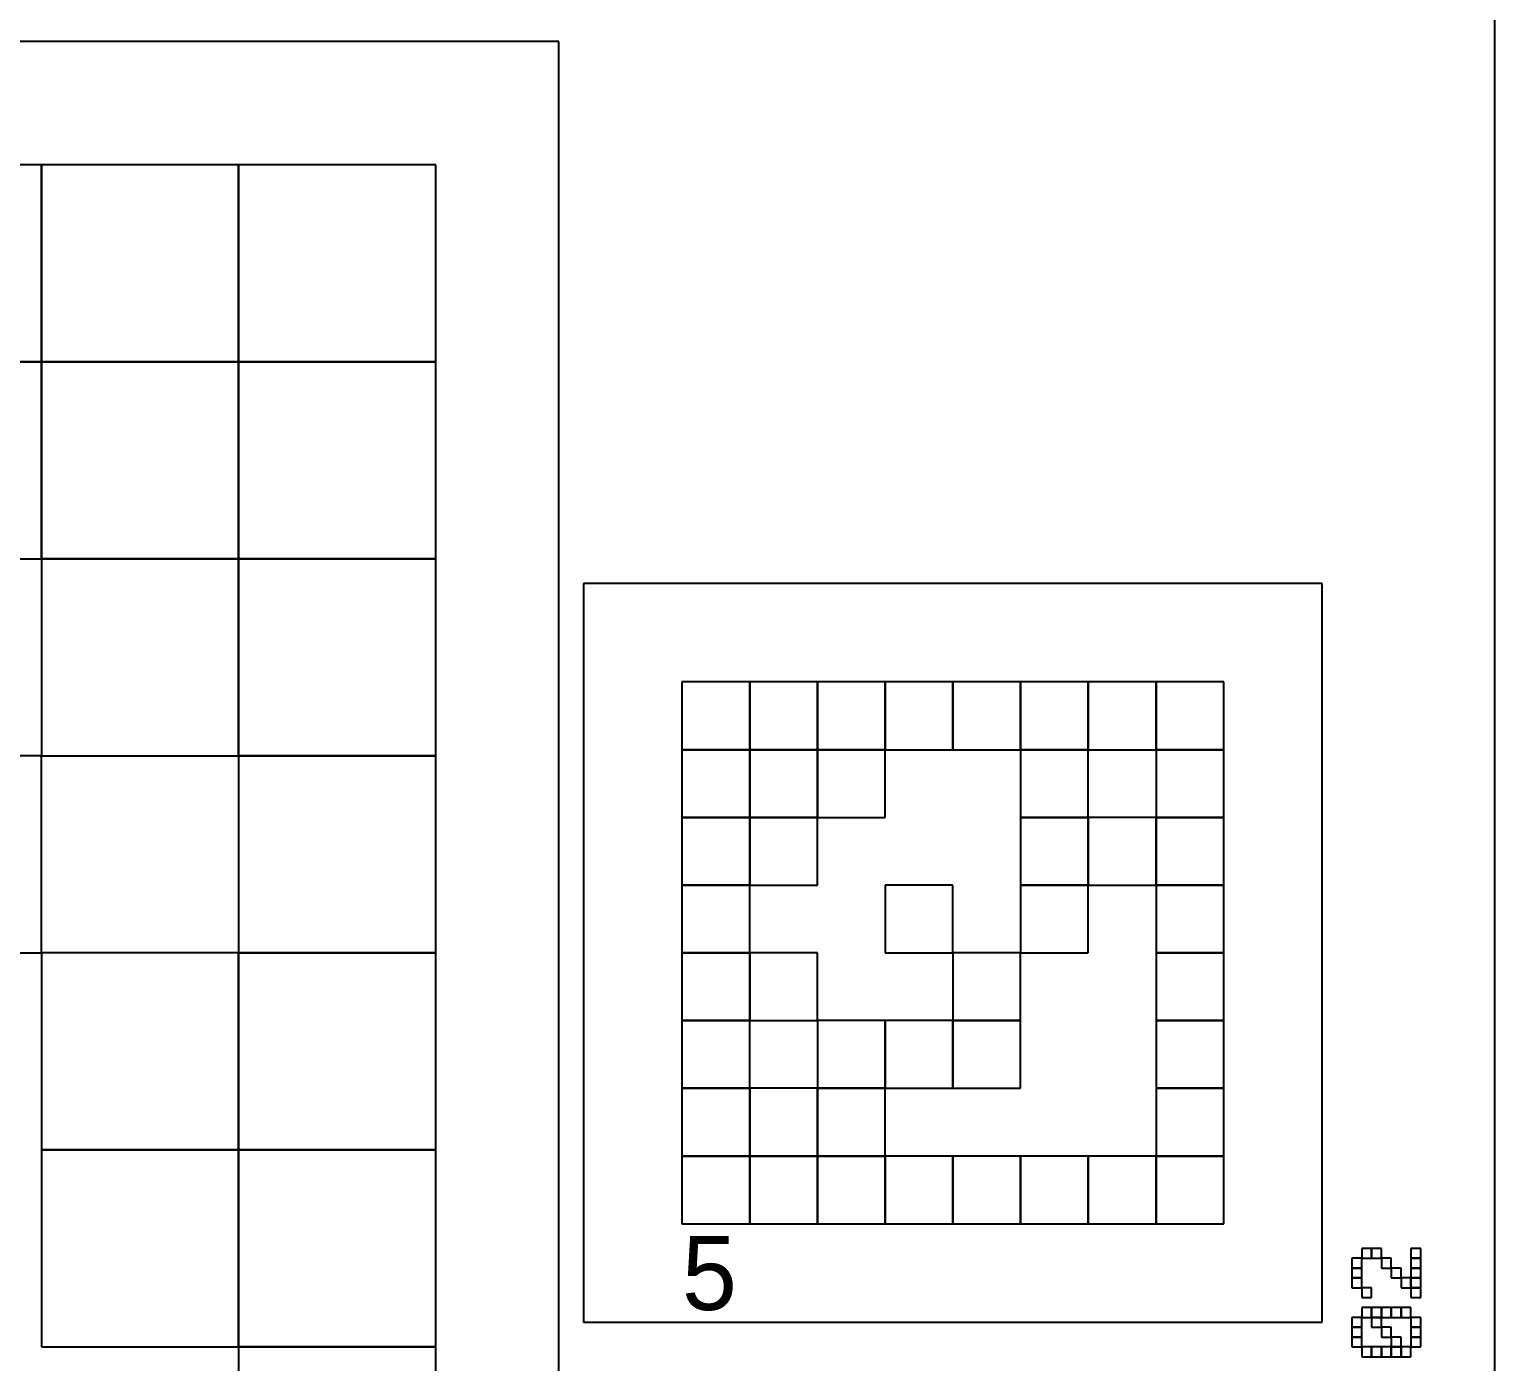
# Model space of a CAD drawing. Extents: x 0 to 490, y -8 to 329.
# Drawn here: x 90.5 to 150, y 228.4 to 282.5 of the extents above; entities that cross this region are included whole.
import ezdxf

# ---------------------------------------------------------------- set-up
doc = ezdxf.new("R2010")
doc.units = 0
for name, color, linetype in [('BLACK_POCKET', 7, 'CONTINUOUS'), ('BOARD_TEXT', 2, 'CONTINUOUS'), ('CUT', 1, 'CONTINUOUS'), ('LABEL', 3, 'CONTINUOUS'), ('QUIET_ZONE', 4, 'CONTINUOUS'), ('TAG_BOUNDARY', 8, 'CONTINUOUS')]:
    doc.layers.add(name, color=color, linetype=linetype)

msp = doc.modelspace()

# ---------------------------------------------------------------- linework, layer by layer
at = {"layer": 'BLACK_POCKET'}
for p, q in [((91, 277), (83, 277)), ((91, 269), (91, 277)), ((99, 277), (91, 277)), ((91, 277), (91, 269)), ((99, 269), (99, 277)), ((107, 277), (99, 277)), ((99, 277), (99, 269)), ((107, 269), (107, 277)), ((83, 269), (91, 269)), ((91, 269), (83, 269)), ((91, 269), (99, 269)), ((91, 261), (91, 269)), ((99, 269), (91, 269)), ((91, 269), (91, 261)), ((99, 269), (107, 269)), ((99, 261), (99, 269)), ((107, 269), (99, 269)), ((99, 269), (99, 261)), ((107, 261), (107, 269)), ((83, 261), (91, 261)), ((91, 261), (99, 261)), ((99, 261), (91, 261)), ((91, 261), (91, 253)), ((99, 261), (107, 261)), ((99, 253), (99, 261)), ((107, 261), (99, 261)), ((99, 261), (99, 253)), ((107, 253), (107, 261)), ((119.75, 256), (117, 256)), ((117, 256), (117, 253.25)), ((119.75, 253.25), (119.75, 256)), ((122.5, 256), (119.75, 256)), ((119.75, 256), (119.75, 253.25)), ((122.5, 253.25), (122.5, 256)), ((125.25, 256), (122.5, 256)), ((122.5, 256), (122.5, 253.25)), ((125.25, 253.25), (125.25, 256)), ((128, 256), (125.25, 256)), ((125.25, 256), (125.25, 253.25)), ((128, 253.25), (128, 256)), ((130.75, 256), (128, 256)), ((128, 256), (128, 253.25)), ((130.75, 253.25), (130.75, 256)), ((133.5, 256), (130.75, 256)), ((130.75, 256), (130.75, 253.25)), ((133.5, 253.25), (133.5, 256)), ((136.25, 256), (133.5, 256)), ((133.5, 256), (133.5, 253.25)), ((136.25, 253.25), (136.25, 256)), ((139, 256), (136.25, 256)), ((136.25, 256), (136.25, 253.25)), ((139, 253.25), (139, 256)), ((91, 253), (83, 253)), ((91, 253), (99, 253)), ((91, 245), (91, 253)), ((99, 253), (107, 253)), ((107, 253), (99, 253)), ((99, 253), (99, 245)), ((107, 245), (107, 253)), ((117, 253.25), (119.75, 253.25)), ((119.75, 253.25), (117, 253.25)), ((117, 253.25), (117, 250.5)), ((119.75, 253.25), (122.5, 253.25)), ((119.75, 250.5), (119.75, 253.25)), ((122.5, 253.25), (119.75, 253.25)), ((119.75, 253.25), (119.75, 250.5)), ((122.5, 253.25), (125.25, 253.25)), ((122.5, 250.5), (122.5, 253.25)), ((125.25, 253.25), (122.5, 253.25)), ((122.5, 253.25), (122.5, 250.5)), ((125.25, 253.25), (128, 253.25)), ((125.25, 250.5), (125.25, 253.25)), ((128, 253.25), (130.75, 253.25)), ((130.75, 253.25), (133.5, 253.25)), ((133.5, 253.25), (130.75, 253.25)), ((130.75, 253.25), (130.75, 250.5)), ((133.5, 253.25), (136.25, 253.25)), ((133.5, 250.5), (133.5, 253.25)), ((136.25, 253.25), (139, 253.25)), ((139, 253.25), (136.25, 253.25)), ((136.25, 253.25), (136.25, 250.5)), ((139, 250.5), (139, 253.25)), ((117, 250.5), (119.75, 250.5)), ((119.75, 250.5), (117, 250.5)), ((117, 250.5), (117, 247.75)), ((119.75, 250.5), (122.5, 250.5)), ((119.75, 247.75), (119.75, 250.5)), ((122.5, 250.5), (119.75, 250.5)), ((119.75, 250.5), (119.75, 247.75)), ((122.5, 250.5), (125.25, 250.5)), ((122.5, 247.75), (122.5, 250.5)), ((130.75, 250.5), (133.5, 250.5)), ((133.5, 250.5), (130.75, 250.5)), ((130.75, 250.5), (130.75, 247.75)), ((133.5, 247.75), (133.5, 250.5)), ((136.25, 250.5), (133.5, 250.5)), ((133.5, 250.5), (133.5, 247.75)), ((136.25, 250.5), (139, 250.5)), ((136.25, 247.75), (136.25, 250.5)), ((139, 250.5), (136.25, 250.5)), ((136.25, 250.5), (136.25, 247.75)), ((139, 247.75), (139, 250.5)), ((117, 247.75), (119.75, 247.75)), ((119.75, 247.75), (117, 247.75)), ((117, 247.75), (117, 245)), ((119.75, 247.75), (122.5, 247.75)), ((119.75, 245), (119.75, 247.75)), ((128, 247.75), (125.25, 247.75)), ((125.25, 247.75), (125.25, 245)), ((128, 245), (128, 247.75)), ((130.75, 247.75), (133.5, 247.75)), ((133.5, 247.75), (130.75, 247.75)), ((130.75, 247.75), (130.75, 245)), ((133.5, 247.75), (136.25, 247.75)), ((133.5, 245), (133.5, 247.75)), ((136.25, 247.75), (139, 247.75)), ((139, 247.75), (136.25, 247.75)), ((136.25, 247.75), (136.25, 245)), ((139, 245), (139, 247.75)), ((83, 245), (91, 245)), ((99, 245), (91, 245)), ((91, 245), (91, 237)), ((99, 245), (107, 245)), ((99, 237), (99, 245)), ((107, 245), (99, 245)), ((99, 245), (99, 237)), ((107, 237), (107, 245)), ((117, 245), (119.75, 245)), ((119.75, 245), (117, 245)), ((117, 245), (117, 242.25)), ((119.75, 242.25), (119.75, 245)), ((122.5, 245), (119.75, 245)), ((119.75, 245), (119.75, 242.25)), ((122.5, 242.25), (122.5, 245)), ((125.25, 245), (128, 245)), ((130.75, 245), (128, 245)), ((128, 245), (128, 242.25)), ((130.75, 245), (133.5, 245)), ((130.75, 242.25), (130.75, 245)), ((136.25, 245), (139, 245)), ((139, 245), (136.25, 245)), ((136.25, 245), (136.25, 242.25)), ((139, 242.25), (139, 245)), ((117, 242.25), (119.75, 242.25)), ((119.75, 242.25), (117, 242.25)), ((117, 242.25), (117, 239.5)), ((119.75, 242.25), (122.5, 242.25)), ((119.75, 239.5), (119.75, 242.25)), ((125.25, 242.25), (122.5, 242.25)), ((122.5, 242.25), (122.5, 239.5)), ((125.25, 239.5), (125.25, 242.25)), ((128, 242.25), (125.25, 242.25)), ((125.25, 242.25), (125.25, 239.5)), ((128, 242.25), (130.75, 242.25)), ((128, 239.5), (128, 242.25)), ((130.75, 242.25), (128, 242.25)), ((128, 242.25), (128, 239.5)), ((130.75, 239.5), (130.75, 242.25)), ((136.25, 242.25), (139, 242.25)), ((139, 242.25), (136.25, 242.25)), ((136.25, 242.25), (136.25, 239.5)), ((139, 239.5), (139, 242.25)), ((117, 239.5), (119.75, 239.5)), ((119.75, 239.5), (117, 239.5)), ((117, 239.5), (117, 236.75)), ((119.75, 236.75), (119.75, 239.5)), ((122.5, 239.5), (119.75, 239.5)), ((119.75, 239.5), (119.75, 236.75)), ((122.5, 239.5), (125.25, 239.5)), ((122.5, 236.75), (122.5, 239.5)), ((125.25, 239.5), (122.5, 239.5)), ((122.5, 239.5), (122.5, 236.75)), ((125.25, 239.5), (128, 239.5)), ((125.25, 236.75), (125.25, 239.5)), ((128, 239.5), (130.75, 239.5)), ((136.25, 239.5), (139, 239.5)), ((139, 239.5), (136.25, 239.5)), ((136.25, 239.5), (136.25, 236.75)), ((139, 236.75), (139, 239.5)), ((91, 237), (99, 237)), ((99, 237), (91, 237)), ((91, 237), (91, 229)), ((99, 237), (107, 237)), ((99, 229), (99, 237)), ((107, 237), (99, 237)), ((99, 237), (99, 229)), ((107, 229), (107, 237)), ((117, 236.75), (119.75, 236.75)), ((119.75, 236.75), (117, 236.75)), ((117, 236.75), (117, 234)), ((119.75, 236.75), (122.5, 236.75)), ((119.75, 234), (119.75, 236.75)), ((122.5, 236.75), (119.75, 236.75)), ((119.75, 236.75), (119.75, 234)), ((122.5, 236.75), (125.25, 236.75)), ((122.5, 234), (122.5, 236.75)), ((125.25, 236.75), (122.5, 236.75)), ((122.5, 236.75), (122.5, 234)), ((125.25, 234), (125.25, 236.75)), ((128, 236.75), (125.25, 236.75)), ((125.25, 236.75), (125.25, 234)), ((128, 234), (128, 236.75)), ((130.75, 236.75), (128, 236.75)), ((128, 236.75), (128, 234)), ((130.75, 234), (130.75, 236.75)), ((133.5, 236.75), (130.75, 236.75)), ((130.75, 236.75), (130.75, 234)), ((133.5, 234), (133.5, 236.75)), ((136.25, 236.75), (133.5, 236.75)), ((133.5, 236.75), (133.5, 234)), ((136.25, 236.75), (139, 236.75)), ((136.25, 234), (136.25, 236.75)), ((139, 236.75), (136.25, 236.75)), ((136.25, 236.75), (136.25, 234)), ((139, 234), (139, 236.75)), ((117, 234), (119.75, 234)), ((119.75, 234), (122.5, 234)), ((122.5, 234), (125.25, 234)), ((125.25, 234), (128, 234)), ((128, 234), (130.75, 234)), ((130.75, 234), (133.5, 234)), ((133.5, 234), (136.25, 234)), ((136.25, 234), (139, 234)), ((91, 229), (99, 229)), ((99, 229), (107, 229)), ((107, 229), (99, 229)), ((99, 229), (99, 221)), ((107, 221), (107, 229))]:
    msp.add_line(p, q, dxfattribs=at)
at = {"layer": 'BOARD_TEXT'}
for p, q in [((145, 233), (144.6, 233)), ((144.6, 233), (144.6, 232.6)), ((145, 232.6), (145, 233)), ((145.4, 233), (145, 233)), ((145, 233), (145, 232.6)), ((145.4, 232.6), (145.4, 233)), ((147, 233), (146.6, 233)), ((146.6, 233), (146.6, 232.6)), ((147, 232.6), (147, 233)), ((144.6, 232.6), (144.2, 232.6)), ((144.2, 232.6), (144.2, 232.2)), ((144.6, 232.2), (144.2, 232.2)), ((144.2, 232.2), (144.2, 231.8)), ((144.2, 232.2), (144.6, 232.2)), ((144.6, 232.2), (144.6, 232.6)), ((144.6, 232.6), (145, 232.6)), ((144.6, 231.8), (144.6, 232.2)), ((145, 232.6), (145.4, 232.6)), ((145.8, 232.6), (145.4, 232.6)), ((145.4, 232.6), (145.4, 232.2)), ((145.4, 232.2), (145.8, 232.2)), ((145.8, 232.2), (145.8, 232.6)), ((146.2, 232.2), (145.8, 232.2)), ((145.8, 232.2), (145.8, 231.8)), ((146.2, 231.8), (146.2, 232.2)), ((147, 232.6), (146.6, 232.6)), ((146.6, 232.6), (146.6, 232.2)), ((146.6, 232.6), (147, 232.6)), ((147, 232.2), (146.6, 232.2)), ((146.6, 232.2), (146.6, 231.8)), ((146.6, 232.2), (147, 232.2)), ((147, 232.2), (147, 232.6)), ((147, 231.8), (147, 232.2)), ((144.6, 231.8), (144.2, 231.8)), ((144.2, 231.8), (144.2, 231.4)), ((144.2, 231.8), (144.6, 231.8)), ((144.6, 231.4), (144.6, 231.8)), ((145.8, 231.8), (146.2, 231.8)), ((146.6, 231.8), (146.2, 231.8)), ((146.2, 231.8), (146.2, 231.4)), ((146.6, 231.4), (146.6, 231.8)), ((147, 231.8), (146.6, 231.8)), ((146.6, 231.8), (146.6, 231.4)), ((146.6, 231.8), (147, 231.8)), ((147, 231.4), (147, 231.8)), ((144.2, 231.4), (144.6, 231.4)), ((145, 231.4), (144.6, 231.4)), ((144.6, 231.4), (144.6, 231)), ((144.6, 231), (145, 231)), ((145, 231), (145, 231.4)), ((146.2, 231.4), (146.6, 231.4)), ((147, 231.4), (146.6, 231.4)), ((146.6, 231.4), (146.6, 231)), ((146.6, 231.4), (147, 231.4)), ((146.6, 231), (147, 231)), ((147, 231), (147, 231.4)), ((145, 230.6), (144.6, 230.6)), ((144.6, 230.6), (144.6, 230.2)), ((145, 230.2), (145, 230.6)), ((145.4, 230.6), (145, 230.6)), ((145, 230.6), (145, 230.2)), ((145.4, 230.2), (145.4, 230.6)), ((145.8, 230.6), (145.4, 230.6)), ((145.4, 230.6), (145.4, 230.2)), ((145.8, 230.2), (145.8, 230.6)), ((146.2, 230.6), (145.8, 230.6)), ((145.8, 230.6), (145.8, 230.2)), ((146.2, 230.2), (146.2, 230.6)), ((146.6, 230.6), (146.2, 230.6)), ((146.2, 230.6), (146.2, 230.2)), ((146.6, 230.2), (146.6, 230.6)), ((144.6, 230.2), (144.2, 230.2)), ((144.2, 230.2), (144.2, 229.8)), ((144.6, 229.8), (144.2, 229.8)), ((144.2, 229.8), (144.2, 229.4)), ((144.2, 229.8), (144.6, 229.8)), ((144.6, 229.8), (144.6, 230.2)), ((144.6, 230.2), (145, 230.2)), ((144.6, 229.4), (144.6, 229.8)), ((145.4, 230.2), (145, 230.2)), ((145, 230.2), (145, 229.8)), ((145, 230.2), (145.4, 230.2)), ((145, 229.8), (145.4, 229.8)), ((145.4, 229.8), (145.4, 230.2)), ((145.4, 230.2), (145.8, 230.2)), ((145.8, 229.8), (145.4, 229.8)), ((145.4, 229.8), (145.4, 229.4)), ((145.8, 230.2), (146.2, 230.2)), ((145.8, 229.4), (145.8, 229.8)), ((146.2, 230.2), (146.6, 230.2)), ((147, 230.2), (146.6, 230.2)), ((146.6, 230.2), (146.6, 229.8)), ((147, 229.8), (146.6, 229.8)), ((146.6, 229.8), (146.6, 229.4)), ((146.6, 229.8), (147, 229.8)), ((147, 229.8), (147, 230.2)), ((147, 229.4), (147, 229.8)), ((144.6, 229.4), (144.2, 229.4)), ((144.2, 229.4), (144.2, 229)), ((144.2, 229.4), (144.6, 229.4)), ((144.6, 229), (144.6, 229.4)), ((145.4, 229.4), (145.8, 229.4)), ((146.2, 229.4), (145.8, 229.4)), ((145.8, 229.4), (145.8, 229)), ((146.2, 229), (146.2, 229.4)), ((147, 229.4), (146.6, 229.4)), ((146.6, 229.4), (146.6, 229)), ((146.6, 229.4), (147, 229.4)), ((147, 229), (147, 229.4)), ((144.2, 229), (144.6, 229)), ((145, 229), (144.6, 229)), ((144.6, 229), (144.6, 228.6)), ((144.6, 228.6), (145, 228.6)), ((145, 228.6), (145, 229)), ((145.4, 229), (145, 229)), ((145, 229), (145, 228.6)), ((145, 228.6), (145.4, 228.6)), ((145.4, 228.6), (145.4, 229)), ((145.8, 229), (145.4, 229)), ((145.4, 229), (145.4, 228.6)), ((145.4, 228.6), (145.8, 228.6)), ((145.8, 228.6), (145.8, 229)), ((146.2, 229), (145.8, 229)), ((145.8, 229), (145.8, 228.6)), ((145.8, 229), (146.2, 229)), ((145.8, 228.6), (146.2, 228.6)), ((146.2, 228.6), (146.2, 229)), ((146.6, 229), (146.2, 229)), ((146.2, 229), (146.2, 228.6)), ((146.2, 228.6), (146.6, 228.6)), ((146.6, 228.6), (146.6, 229)), ((146.6, 229), (147, 229))]:
    msp.add_line(p, q, dxfattribs=at)
at = {"layer": 'CUT'}
msp.add_line((150, 170), (150, 320), dxfattribs=at)
at = {"layer": 'QUIET_ZONE'}
for p, q in [((112, 282), (38, 282)), ((112, 208), (112, 282)), ((143, 260), (113, 260)), ((113, 260), (113, 230)), ((143, 230), (143, 260)), ((113, 230), (143, 230))]:
    msp.add_line(p, q, dxfattribs=at)
at = {"layer": 'TAG_BOUNDARY'}
for p, q in [((107, 277), (43, 277)), ((107, 213), (107, 277)), ((139, 256), (117, 256)), ((117, 256), (117, 234)), ((139, 234), (139, 256)), ((117, 234), (139, 234))]:
    msp.add_line(p, q, dxfattribs=at)

# ---------------------------------------------------------------- texts
at = {"layer": 'LABEL'}
msp.add_text('5', height=3, dxfattribs=at).set_placement((117, 230.5))

doc.saveas('drawing.dxf')
